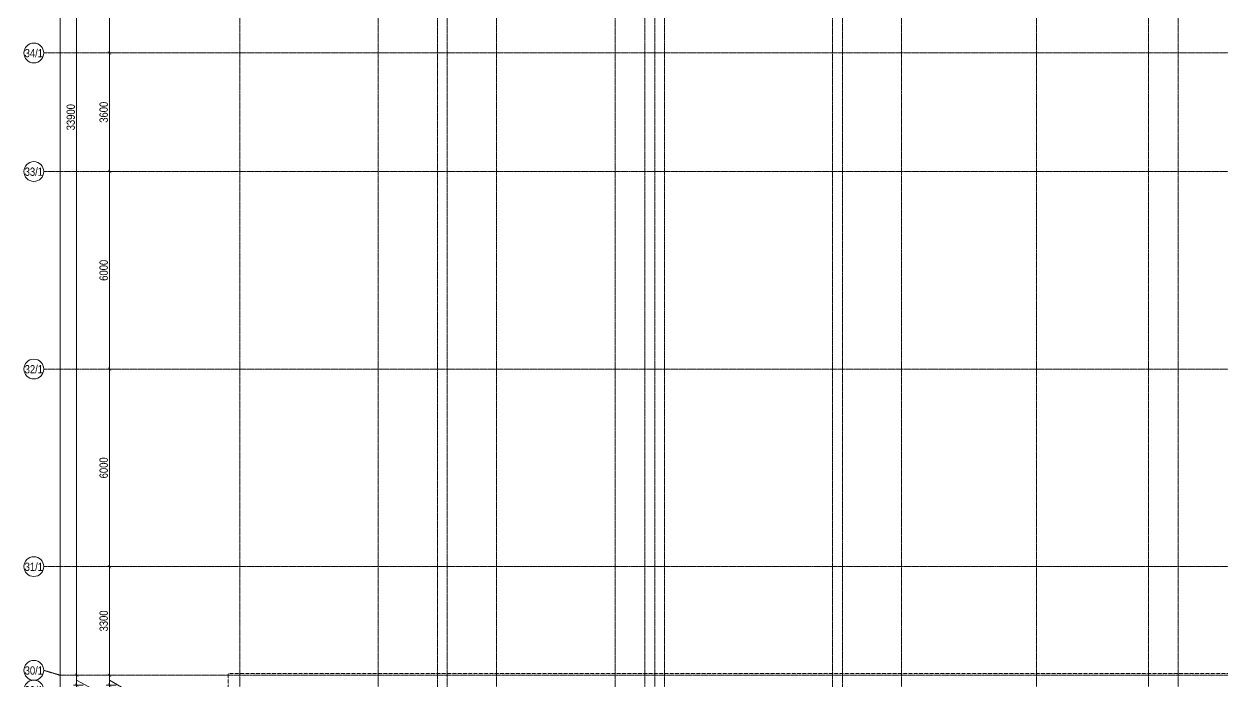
# Model space of a CAD drawing. Header units: millimetres. Extents: x -328335 to 1212475, y -208171 to 164144.
# Drawn here: x -6555 to 29831, y 100625 to 120582 of the extents above; entities that cross this region are included whole.
import ezdxf
from ezdxf.enums import TextEntityAlignment as Align

# ---------------------------------------------------------------- set-up
doc = ezdxf.new("R2010")
doc.units = ezdxf.units.MM
doc.header["$LTSCALE"] = 0.5
doc.linetypes.add('CENTER2', pattern=[28.575, 19.05, -3.175, 3.175, -3.175])
doc.linetypes.add('DASHED', pattern=[19.05, 12.7, -6.35])
doc.layers.get('Defpoints').update_dxf_attribs({"color": 140})
doc.layers.add('АР_Делит', color=120, linetype='Continuous', lineweight=0, plot=False)
doc.layers.add('РД_Оси_100', color=7, linetype='Continuous', lineweight=0, true_color=0x525252)
doc.layers.add('РД_Оси_размер', color=8, linetype='Continuous', lineweight=0)
doc.styles.add('style1', font='ARIALN.TTF')
doc.styles.add('ккк', font='isocpeur.ttf', dxfattribs={"width": 0.85, "oblique": 15})
doc.dimstyles.new('Dim100_ареал', dxfattribs={"dimscale": 100, "dimtxt": 2.5, "dimasz": 1, "dimexe": 1, "dimexo": 1, "dimgap": 0.5, "dimtad": 1, "dimzin": 12, "dimdsep": 46, "dimtxsty": 'style1', "dimblk": 'ARCHTICK', "dimcen": 1, "dimdle": 1, "dimaunit": 1, "dimadec": 0, "dimazin": 3, "dimtfac": 1, "dimtmove": 1, "dimatfit": 3, "dimldrblk": 'OPEN30', "dimfxl": 2, "dimfxlon": 1, "dimtolj": 1, "dimtzin": 0, "dimlwd": 5, "dimlwe": 5, "dimarcsym": 0})

# ---------------------------------------------------------------- blocks, each defined once
blk = doc.blocks.new('A-iden')
at = {"linetype": 'Continuous', "lineweight": 5}
blk.add_circle((0, -4), 3, dxfattribs=at)
at = {"color": 0, "linetype": 'Continuous', "lineweight": 20, "style": 'ккк', "width": 0.85}
blk.add_attdef('ID', text='', height=4, dxfattribs=at).set_placement((0.31, -3.85), align=Align.MIDDLE_CENTER)
blk = doc.blocks.new('_ArchTick')
at = {"color": 0, "linetype": 'ByBlock', "const_width": 0.15}
blk.add_lwpolyline([(-0.5, -0.5), (0.5, 0.5)], dxfattribs=at)
blk = doc.blocks.new('*D527')
at = {"layer": 'Defpoints', "color": 0, "transparency": 16777216}
for p in [(-5455, 134700), (-2955, 134700), (-2955, 0)]:
    blk.add_point(p, dxfattribs=at)
at = {"layer": 'РД_Оси_размер', "color": 0, "lineweight": 5, "transparency": 16777216}
for p, q in [((-5255, 134700), (-5555, 134700)), ((-5455, -100), (-5455, 134800)), ((-5255, 0), (-5555, 0))]:
    blk.add_line(p, q, dxfattribs=at)
at = {"layer": 'РД_Оси_размер', "color": 0, "lineweight": 5, "transparency": 16777216, "xscale": 100, "yscale": 100, "zscale": 100}
for p, rotation in [((-5455, 134700), 90), ((-5455, 0), 270)]:
    blk.add_blockref('_ArchTick', p, dxfattribs=dict(at, rotation=rotation))
at = {"layer": 'РД_Оси_размер', "color": 0, "transparency": 16777216, "insert": (-5633, 67350), "char_height": 250, "attachment_point": 5, "rotation": 90, "style": 'style1'}
blk.add_mtext('\\A1;134700', dxfattribs=at)
blk = doc.blocks.new('_Open30')
at = {"color": 0, "linetype": 'ByBlock', "lineweight": -2}
for p, q in [((-1, 0.27), (0, 0)), ((0, 0), (-1, -0.27)), ((0, 0), (-1, 0))]:
    blk.add_line(p, q, dxfattribs=at)
blk = doc.blocks.new('*D554')
at = {"layer": 'Defpoints', "color": 0, "transparency": 16777216}
for p in [(-3955, 100800), (-2955, 100800), (-2955, 100500)]:
    blk.add_point(p, dxfattribs=at)
at = {"layer": 'РД_Оси_размер', "color": 0, "lineweight": 5, "transparency": 16777216}
for p, q in [((-3755, 100800), (-4055, 100800)), ((-3955, 100400), (-3955, 100900)), ((-3755, 100500), (-4055, 100500)), ((-3955, 100650), (-3467, 100366)), ((-3467, 100366), (-3467, 99814))]:
    blk.add_line(p, q, dxfattribs=at)
at = {"layer": 'РД_Оси_размер', "color": 0, "lineweight": 5, "transparency": 16777216, "xscale": 100, "yscale": 100, "zscale": 100}
for p, rotation in [((-3955, 100800), 90), ((-3955, 100500), 270)]:
    blk.add_blockref('_ArchTick', p, dxfattribs=dict(at, rotation=rotation))
at = {"layer": 'РД_Оси_размер', "color": 0, "transparency": 16777216, "insert": (-3645, 100090), "char_height": 250, "attachment_point": 5, "rotation": 90, "style": 'style1'}
blk.add_mtext('\\A1;300', dxfattribs=at)
blk = doc.blocks.new('*D555')
at = {"layer": 'Defpoints', "color": 0, "transparency": 16777216}
for p in [(-3955, 104100), (-2955, 104100), (-2955, 100800)]:
    blk.add_point(p, dxfattribs=at)
at = {"layer": 'РД_Оси_размер', "color": 0, "lineweight": 5, "transparency": 16777216}
for p, q in [((-3755, 104100), (-4055, 104100)), ((-3955, 100700), (-3955, 104200)), ((-3755, 100800), (-4055, 100800))]:
    blk.add_line(p, q, dxfattribs=at)
at = {"layer": 'РД_Оси_размер', "color": 0, "lineweight": 5, "transparency": 16777216, "xscale": 100, "yscale": 100, "zscale": 100}
for p, rotation in [((-3955, 104100), 90), ((-3955, 100800), 270)]:
    blk.add_blockref('_ArchTick', p, dxfattribs=dict(at, rotation=rotation))
at = {"layer": 'РД_Оси_размер', "color": 0, "transparency": 16777216, "insert": (-4133, 102450), "char_height": 250, "attachment_point": 5, "rotation": 90, "style": 'style1'}
blk.add_mtext('\\A1;3300', dxfattribs=at)
blk = doc.blocks.new('*D556')
at = {"layer": 'Defpoints', "color": 0, "transparency": 16777216}
for p in [(-3955, 110100), (-2955, 110100), (-2955, 104100)]:
    blk.add_point(p, dxfattribs=at)
at = {"layer": 'РД_Оси_размер', "color": 0, "lineweight": 5, "transparency": 16777216}
for p, q in [((-3755, 110100), (-4055, 110100)), ((-3955, 104000), (-3955, 110200)), ((-3755, 104100), (-4055, 104100))]:
    blk.add_line(p, q, dxfattribs=at)
at = {"layer": 'РД_Оси_размер', "color": 0, "lineweight": 5, "transparency": 16777216, "xscale": 100, "yscale": 100, "zscale": 100}
for p, rotation in [((-3955, 110100), 90), ((-3955, 104100), 270)]:
    blk.add_blockref('_ArchTick', p, dxfattribs=dict(at, rotation=rotation))
at = {"layer": 'РД_Оси_размер', "color": 0, "transparency": 16777216, "insert": (-4133, 107100), "char_height": 250, "attachment_point": 5, "rotation": 90, "style": 'style1'}
blk.add_mtext('\\A1;6000', dxfattribs=at)
blk = doc.blocks.new('*D557')
at = {"layer": 'Defpoints', "color": 0, "transparency": 16777216}
for p in [(-3955, 116100), (-2955, 116100), (-2955, 110100)]:
    blk.add_point(p, dxfattribs=at)
at = {"layer": 'РД_Оси_размер', "color": 0, "lineweight": 5, "transparency": 16777216}
for p, q in [((-3755, 116100), (-4055, 116100)), ((-3955, 110000), (-3955, 116200)), ((-3755, 110100), (-4055, 110100))]:
    blk.add_line(p, q, dxfattribs=at)
at = {"layer": 'РД_Оси_размер', "color": 0, "lineweight": 5, "transparency": 16777216, "xscale": 100, "yscale": 100, "zscale": 100}
for p, rotation in [((-3955, 116100), 90), ((-3955, 110100), 270)]:
    blk.add_blockref('_ArchTick', p, dxfattribs=dict(at, rotation=rotation))
at = {"layer": 'РД_Оси_размер', "color": 0, "transparency": 16777216, "insert": (-4133, 113100), "char_height": 250, "attachment_point": 5, "rotation": 90, "style": 'style1'}
blk.add_mtext('\\A1;6000', dxfattribs=at)
blk = doc.blocks.new('*D558')
at = {"layer": 'Defpoints', "color": 0, "transparency": 16777216}
for p in [(-3955, 119700), (-2955, 119700), (-2955, 116100)]:
    blk.add_point(p, dxfattribs=at)
at = {"layer": 'РД_Оси_размер', "color": 0, "lineweight": 5, "transparency": 16777216}
for p, q in [((-3955, 116000), (-3955, 119800)), ((-3755, 119700), (-4055, 119700)), ((-3755, 116100), (-4055, 116100))]:
    blk.add_line(p, q, dxfattribs=at)
at = {"layer": 'РД_Оси_размер', "color": 0, "lineweight": 5, "transparency": 16777216, "xscale": 100, "yscale": 100, "zscale": 100}
for p, rotation in [((-3955, 119700), 90), ((-3955, 116100), 270)]:
    blk.add_blockref('_ArchTick', p, dxfattribs=dict(at, rotation=rotation))
at = {"layer": 'РД_Оси_размер', "color": 0, "transparency": 16777216, "insert": (-4133, 117900), "char_height": 250, "attachment_point": 5, "rotation": 90, "style": 'style1'}
blk.add_mtext('\\A1;3600', dxfattribs=at)
blk = doc.blocks.new('*D559')
at = {"layer": 'Defpoints', "color": 0, "transparency": 16777216}
for p in [(-3955, 122700), (-2955, 122700), (-2955, 119700)]:
    blk.add_point(p, dxfattribs=at)
at = {"layer": 'РД_Оси_размер', "color": 0, "lineweight": 5, "transparency": 16777216}
for p, q in [((-3755, 122700), (-4055, 122700)), ((-3955, 119600), (-3955, 122800)), ((-3755, 119700), (-4055, 119700))]:
    blk.add_line(p, q, dxfattribs=at)
at = {"layer": 'РД_Оси_размер', "color": 0, "lineweight": 5, "transparency": 16777216, "xscale": 100, "yscale": 100, "zscale": 100}
for p, rotation in [((-3955, 122700), 90), ((-3955, 119700), 270)]:
    blk.add_blockref('_ArchTick', p, dxfattribs=dict(at, rotation=rotation))
at = {"layer": 'РД_Оси_размер', "color": 0, "transparency": 16777216, "insert": (-4133, 121200), "char_height": 250, "attachment_point": 5, "rotation": 90, "style": 'style1'}
blk.add_mtext('\\A1;3000', dxfattribs=at)
blk = doc.blocks.new('*D571')
at = {"layer": 'Defpoints', "color": 0, "transparency": 16777216}
for p in [(-4955, 100800), (-2955, 100800), (-2955, 100500)]:
    blk.add_point(p, dxfattribs=at)
at = {"layer": 'РД_Оси_размер', "color": 0, "lineweight": 5, "transparency": 16777216}
for p, q in [((-4755, 100800), (-5055, 100800)), ((-4955, 100400), (-4955, 100900)), ((-4755, 100500), (-5055, 100500)), ((-4955, 100650), (-4455, 100376)), ((-4455, 100376), (-4455, 99823))]:
    blk.add_line(p, q, dxfattribs=at)
at = {"layer": 'РД_Оси_размер', "color": 0, "lineweight": 5, "transparency": 16777216, "xscale": 100, "yscale": 100, "zscale": 100}
for p, rotation in [((-4955, 100800), 90), ((-4955, 100500), 270)]:
    blk.add_blockref('_ArchTick', p, dxfattribs=dict(at, rotation=rotation))
at = {"layer": 'РД_Оси_размер', "color": 0, "transparency": 16777216, "insert": (-4633, 100100), "char_height": 250, "attachment_point": 5, "rotation": 90, "style": 'style1'}
blk.add_mtext('\\A1;300', dxfattribs=at)
blk = doc.blocks.new('*D572')
at = {"layer": 'Defpoints', "color": 0, "transparency": 16777216}
for p in [(-4955, 134700), (-2955, 134700), (-2955, 100800)]:
    blk.add_point(p, dxfattribs=at)
at = {"layer": 'РД_Оси_размер', "color": 0, "lineweight": 5, "transparency": 16777216}
for p, q in [((-4755, 134700), (-5055, 134700)), ((-4955, 100700), (-4955, 134800)), ((-4755, 100800), (-5055, 100800))]:
    blk.add_line(p, q, dxfattribs=at)
at = {"layer": 'РД_Оси_размер', "color": 0, "lineweight": 5, "transparency": 16777216, "xscale": 100, "yscale": 100, "zscale": 100}
for p, rotation in [((-4955, 134700), 90), ((-4955, 100800), 270)]:
    blk.add_blockref('_ArchTick', p, dxfattribs=dict(at, rotation=rotation))
at = {"layer": 'РД_Оси_размер', "color": 0, "transparency": 16777216, "insert": (-5133, 117750), "char_height": 250, "attachment_point": 5, "rotation": 90, "style": 'style1'}
blk.add_mtext('\\A1;33900', dxfattribs=at)
blk = doc.blocks.new('2200_АР_ОСИ_3эт_100_6.02.25')
at = {"layer": 'АР_Делит', "color": 5, "linetype": 'DASHED'}
blk.add_lwpolyline([(-355, 13145), (-355, 100855), (37145, 100855), (37145, 129155), (72745, 129155), (72745, 135155), (114955, 135155), (114955, -355)], dxfattribs=at)
at = {"layer": 'РД_Оси_100', "color": 8, "linetype": 'CENTER2', "true_color": 0x808080}
for p, q in [((0, -6155), (0, 139938.679)), ((4200, -6155), (4200, 139938.679)), ((20100, -6155), (20100, 139938.679)), ((24200, -6155), (24200, 139938.679)), ((27600, -6155), (27600, 139938.679)), ((-5954.958, 119700), (119910, 119700)), ((-5954.958, 116100), (119910, 116100)), ((-5954.958, 110100), (119910, 110100)), ((-5954.958, 104100), (119910, 104100))]:
    blk.add_line(p, q, dxfattribs=at)
for points in [[(5849.555, 139938.679), (6000, 139538.679), (6000, -6194.559)], [(6300, -6195.83), (6300, 139538.679), (6450, 139938.679)], [(7800, -6155), (7800, 139938.679)], [(11400, 139938.679), (11400, -6155)], [(12000.12, -6155), (12300, -5755), (12300, 139538.679), (12000, 139938.679)], [(12600, -6155), (12600, 139938.679)], [(13200, -6155), (12900, -5755), (12900, 139538.679), (13220.167, 139939.357)], [(17850, 139938.679), (18000, 139538.679), (18000, -6194.092)], [(18300, -6196.31), (18300, 139538.679), (18450, 139938.679)], [(28500, -6155), (28500, 139938.679)], [(119910, 100950), (119410, 100800), (-5454.958, 100800), (-5954.958, 100950)]]:
    blk.add_lwpolyline(points, dxfattribs=at)
at = {"layer": 'РД_Оси_100', "color": 0}
ref = blk.add_blockref('A-iden', (-6254.958, 120100), dxfattribs=dict(at, xscale=100, yscale=100, zscale=100))
ref.add_attrib('ID', '34/1', dxfattribs={"layer": '0', "linetype": 'Continuous', "height": 250, "style": 'style1'}).set_placement((-6254.958, 119700), align=Align.MIDDLE)
ref = blk.add_blockref('A-iden', (-6254.958, 116500), dxfattribs=dict(at, xscale=100, yscale=100, zscale=100))
ref.add_attrib('ID', '33/1', dxfattribs={"layer": '0', "linetype": 'Continuous', "height": 250, "style": 'style1'}).set_placement((-6254.958, 116100), align=Align.MIDDLE)
ref = blk.add_blockref('A-iden', (-6254.958, 110500), dxfattribs=dict(at, xscale=100, yscale=100, zscale=100))
ref.add_attrib('ID', '32/1', dxfattribs={"layer": '0', "linetype": 'Continuous', "height": 250, "style": 'style1'}).set_placement((-6254.958, 110100), align=Align.MIDDLE)
ref = blk.add_blockref('A-iden', (-6254.958, 104500), dxfattribs=dict(at, xscale=100, yscale=100, zscale=100))
ref.add_attrib('ID', '31/1', dxfattribs={"layer": '0', "linetype": 'Continuous', "height": 250, "style": 'style1'}).set_placement((-6254.958, 104100), align=Align.MIDDLE)
ref = blk.add_blockref('A-iden', (-6254.958, 101350), dxfattribs=dict(at, xscale=100, yscale=100, zscale=100))
ref.add_attrib('ID', '30/1', dxfattribs={"layer": '0', "linetype": 'Continuous', "height": 250, "style": 'style1'}).set_placement((-6254.958, 100950), align=Align.MIDDLE)
ref = blk.add_blockref('A-iden', (-6254.958, 100750), dxfattribs=dict(at, xscale=100, yscale=100, zscale=100))
ref.add_attrib('ID', '29/1', dxfattribs={"layer": '0', "linetype": 'Continuous', "height": 250, "style": 'style1'}).set_placement((-6254.958, 100350), align=Align.MIDDLE)
at = {"layer": 'РД_Оси_размер'}
for base, p1, p2, picture, middle in [((-5454.958, 134700), (-2954.958, 0), (-2954.958, 134700), '*D527', (-5632.601, 67350)), ((-4954.958, 134700), (-2954.958, 100800), (-2954.958, 134700), '*D572', (-5132.601, 117750)), ((-3954.958, 122700), (-2954.958, 119700), (-2954.958, 122700), '*D559', (-4132.601, 121200)), ((-3954.958, 119700), (-2954.958, 116100), (-2954.958, 119700), '*D558', (-4132.601, 117900)), ((-3954.958, 116100), (-2954.958, 110100), (-2954.958, 116100), '*D557', (-4132.601, 113100)), ((-3954.958, 110100), (-2954.958, 104100), (-2954.958, 110100), '*D556', (-4132.601, 107100)), ((-3954.958, 104100), (-2954.958, 100800), (-2954.958, 104100), '*D555', (-4132.601, 102450))]:
    dim = blk.add_linear_dim(base=base, p1=p1, p2=p2, angle=90, dimstyle='Dim100_ареал', dxfattribs=at)
    dim.commit()
    dim.dimension.update_dxf_attribs({"geometry": picture, "text_midpoint": middle})
for base, picture, middle in [((-4954.958, 100800), '*D571', (-4454.958, 100325.718)), ((-3954.958, 100800), '*D554', (-3467.196, 100316.233))]:
    dim = blk.add_linear_dim(base=base, p1=(-2954.958, 100500), p2=(-2954.958, 100800), angle=90, dimstyle='Dim100_ареал', dxfattribs=at)
    dim.commit()
    dim.dimension.update_dxf_attribs({"geometry": picture, "text_midpoint": middle, "dimtype": 128})

msp = doc.modelspace()

# ---------------------------------------------------------------- block references
at = {"layer": 'РД_Оси_100'}
msp.add_blockref('2200_АР_ОСИ_3эт_100_6.02.25', (0, 0), dxfattribs=at)

doc.saveas('drawing.dxf')
